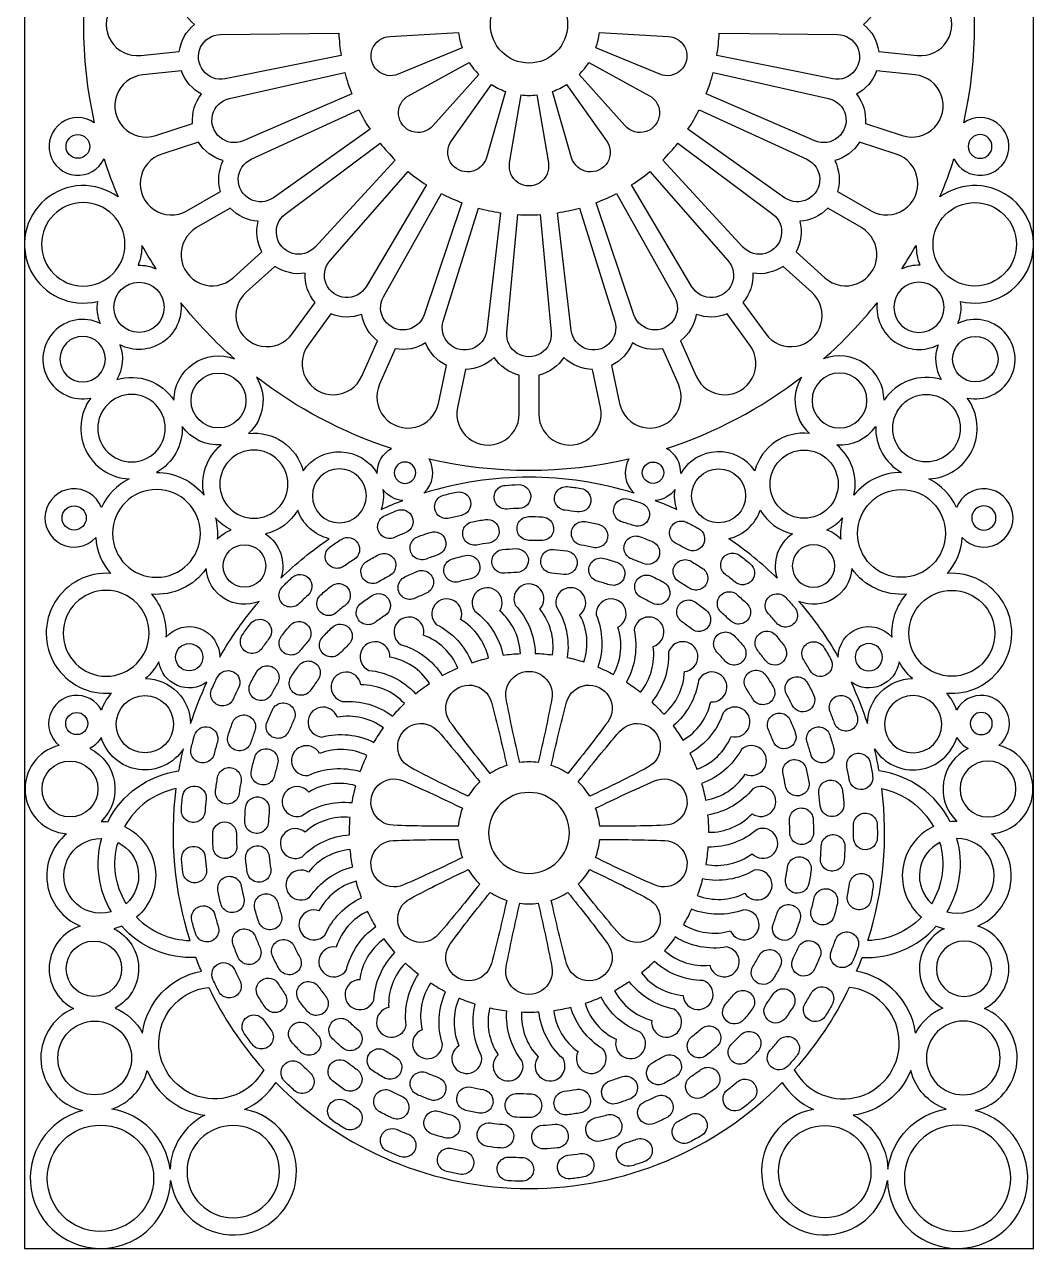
# Model space of a CAD drawing. Extents: x 3732 to 4206, y 525 to 1674.
# Drawn here: x 3732 to 4206, y 525 to 1100 of the extents above; entities that cross this region are included whole.
import ezdxf

# ---------------------------------------------------------------- set-up
doc = ezdxf.new("R2010")
doc.units = 0
doc.layers.get('0').update_dxf_attribs({"color": 1, "linetype": 'CONTINUOUS'})

msp = doc.modelspace()

# ---------------------------------------------------------------- linework, layer by layer
msp.add_lwpolyline([(3732.14, 524.69), (4206.08, 524.69), (4206.08, 1674.35), (3732.14, 1674.35)], close=True)
msp.add_lwpolyline([(3764.93, 1145.64, 0.11155), (3764.93, 1053.39, 2.727071), (3769.51, 1036.47, 0.022843), (3776.09, 1018.52, 1.573085), (3766.36, 969.5, 0.134439), (3767.66, 959.13, 1.397519), (3763.23, 924.07, 0.598621), (3781.28, 886.09, 0.16775), (3768.24, 872.7, 3.526181), (3765.59, 858.57, 0.163784), (3772.58, 841.69, 1.085355), (3773.03, 785.54, 0.109725), (3768.31, 777.53, 1.217199), (3748.37, 760.99, 0.84955), (3751.89, 719.44, 0.564801), (3758.35, 676.1, 0.668912), (3755.12, 637.4, 0.72375), (3759.38, 589.53, 1.991632), (3800.79, 556.63, 1.95416), (3835.53, 590.01, 0.143974), (3850.19, 602.59, 0.418305), (4088.03, 602.59, 0.143974), (4102.69, 590.01, 1.95416), (4137.43, 556.63, 1.991632), (4178.84, 589.53, 0.72375), (4183.1, 637.4, 0.668912), (4179.87, 676.1, 0.564801), (4186.33, 719.44, 0.84955), (4189.85, 760.99, 1.217199), (4169.91, 777.53, 0.109725), (4165.19, 785.54, 1.085355), (4165.64, 841.69, 0.163784), (4172.63, 858.57, 3.526181), (4169.98, 872.7, 0.16775), (4156.94, 886.09, 0.598621), (4174.99, 924.07, 1.397519), (4170.56, 959.13, 0.134439), (4171.86, 969.5, 1.573085), (4162.13, 1018.52, 0.022843), (4168.71, 1036.47, 2.727071), (4173.29, 1053.39, 0.11155), (4173.29, 1145.64, 2.727071)], format="xyb")
for points in [[(3811.92, 1099.52, -0.19136), (3804.86, 1112.18), (3786.74, 1114.08, 1.110613), (3786.74, 1084.95), (3804.86, 1086.86, -0.19136)], [(4126.3, 1099.52, -0.19136), (4133.36, 1086.86), (4151.48, 1084.95, 1.110613), (4151.48, 1114.08), (4133.36, 1112.18, -0.19136)], [(3879.78, 1095.45, 0.029601), (3880.88, 1084.93), (3826.39, 1074.02, -1.097324), (3824.2, 1094.78)], [(3907.71, 1076.17, -1.185565), (3903.67, 1093.91), (3936.03, 1095.69, 0.054709), (3937.65, 1088.61)], [(4034.55, 1093.91, -1.185565), (4030.51, 1076.17), (4000.57, 1088.61, 0.054709), (4002.19, 1095.69)], [(4057.34, 1084.93, 0.029601), (4058.44, 1095.45), (4114.02, 1094.78, -1.097324), (4111.83, 1074.02)], [(3923.92, 1051.85, -1.185565), (3912.58, 1066.07), (3940.96, 1081.72, 0.054709), (3945.49, 1076.04)], [(4025.64, 1066.07, -1.185565), (4014.3, 1051.85), (3992.73, 1076.04, 0.054709), (3997.26, 1081.72)], [(3815.36, 1066.84, -0.19136), (3805.82, 1077.75), (3787.7, 1075.85, 1.110613), (3793.76, 1047.35), (3811.09, 1052.98, -0.19136)], [(3882.57, 1076.96, 0.029601), (3885.84, 1066.9), (3834.81, 1044.91, -1.097324), (3828.36, 1064.76)], [(4052.38, 1066.9, 0.029601), (4055.65, 1076.96), (4109.86, 1064.76, -1.097324), (4103.41, 1044.91)], [(4122.86, 1066.84, -0.19136), (4127.13, 1052.98), (4144.46, 1047.35, 1.110613), (4150.52, 1075.85), (4132.4, 1077.75, -0.19136)], [(3949.08, 1036.96, -1.185565), (3932.69, 1044.86), (3951.47, 1071.27, 0.054709), (3958.02, 1068.12)], [(4005.53, 1044.86, -1.185565), (3989.14, 1036.96), (3980.2, 1068.12, 0.054709), (3986.75, 1071.27)], [(3978.21, 1034.47, -1.185565), (3960.01, 1034.47), (3965.48, 1066.42, 0.054709), (3972.74, 1066.42)], [(3889.15, 1059.46, 0.029601), (3894.44, 1050.3), (3849.09, 1018.18, -1.097324), (3838.66, 1036.25)], [(4043.78, 1050.3, 0.029601), (4049.07, 1059.46), (4099.56, 1036.25, -1.097324), (4089.13, 1018.18)], [(3825.51, 1035.58, -0.19136), (3813.91, 1044.28), (3796.58, 1038.65, 1.110613), (3808.43, 1012.04), (3824.21, 1021.15, -0.19136)], [(3899.23, 1043.72, 0.029601), (3906.31, 1035.85), (3868.63, 995, -1.097324), (3854.66, 1010.51)], [(4031.91, 1035.85, 0.029601), (4038.99, 1043.72), (4083.56, 1010.51, -1.097324), (4069.59, 995)], [(4112.71, 1035.58, -0.19136), (4114.01, 1021.15), (4129.79, 1012.04, 1.110613), (4141.64, 1038.65), (4124.31, 1044.28, -0.19136)], [(3912.36, 1030.41, 0.029601), (3920.92, 1024.19), (3892.56, 976.39, -1.097324), (3875.67, 988.66)], [(4017.3, 1024.19, 0.029601), (4025.86, 1030.41), (4062.55, 988.66, -1.097324), (4045.66, 976.39)], [(3927.97, 1020.12, 0.029601), (3937.63, 1015.81), (3919.83, 963.17, -1.097324), (3900.76, 971.66)], [(4000.59, 1015.81, 0.029601), (4010.25, 1020.12), (4037.46, 971.66, -1.097324), (4018.39, 963.17)], [(3841.94, 1007.13, -0.19136), (3828.79, 1013.22), (3813.01, 1004.11, 1.110613), (3830.13, 980.54), (3843.67, 992.73, -0.19136)], [(3945.38, 1013.3, 0.029601), (3955.72, 1011.1), (3949.25, 955.9, -1.097324), (3928.84, 960.24)], [(3982.5, 1011.1, 0.029601), (3992.84, 1013.3), (4009.38, 960.24, -1.097324), (3988.97, 955.9)], [(4096.28, 1007.13, -0.19136), (4094.55, 992.73), (4108.09, 980.54, 1.110613), (4125.21, 1004.11), (4109.43, 1013.22, -0.19136)], [(3963.82, 1010.25, 0.029601), (3974.4, 1010.25), (3979.55, 954.91, -1.097324), (3958.67, 954.91)], [(3787.33, 995.73, -0.086136), (3785.53, 986.47, -0.111639), (3794.07, 984.72, -0.015425)], [(4150.89, 995.73, 0.086136), (4152.69, 986.47, 0.111639), (4144.15, 984.72, 0.015425)], [(3863.93, 982.71, -0.19136), (3849.8, 985.93), (3836.26, 973.74, 1.110613), (3857.91, 954.25), (3868.62, 968.99, -0.19136)], [(4074.29, 982.71, -0.19136), (4069.6, 968.99), (4080.31, 954.25, 1.110613), (4101.96, 973.74), (4088.42, 985.93, -0.19136)], [(3805.61, 968.82, -0.597678), (3776.87, 949.11, -0.231915), (3775.46, 932.73, -0.333005), (3802.36, 923.02, -0.523942), (3830.71, 942.48, -0.04354)], [(4107.51, 942.48, 0.04354), (4132.61, 968.82, 0.597678), (4161.35, 949.11, 0.231915), (4162.76, 932.73, 0.333005), (4135.86, 923.02, 0.523942)], [(3890.52, 963.39, -0.19136), (3876.02, 963.61), (3865.31, 948.87, 1.110613), (3890.54, 934.3), (3897.95, 950.95, -0.19136)], [(4047.7, 963.39, -0.19136), (4040.27, 950.95), (4047.68, 934.3, 1.110613), (4072.91, 948.87), (4062.2, 963.61, -0.19136)], [(3920.54, 950.02, -0.19136), (3906.31, 947.22), (3898.9, 930.58, 1.110613), (3926.61, 921.57), (3930.4, 939.4, -0.19136)], [(4017.68, 950.02, -0.19136), (4007.82, 939.4), (4011.61, 921.57, 1.110613), (4039.32, 930.58), (4031.91, 947.22, -0.19136)], [(3952.68, 943.19, -0.19136), (3939.35, 937.49), (3935.56, 919.67, 1.110613), (3964.53, 916.63), (3964.53, 934.85, -0.19136)], [(3985.54, 943.19, -0.19136), (3973.69, 934.85), (3973.69, 916.63, 1.110613), (4002.66, 919.67), (3998.87, 937.49, -0.19136)], [(3841.06, 933.93, -0.360234), (3837.4, 907.51, -0.367489), (3863.04, 889.96, -0.546336), (3897.82, 888.7, -0.278625), (3904.52, 900.41, -0.086359)], [(4097.16, 933.93, 0.360234), (4100.82, 907.51, 0.367489), (4075.18, 889.96, 0.546336), (4040.4, 888.7, 0.278625), (4033.7, 900.41, 0.086359)], [(3794.17, 889.15, -0.226864), (3816.46, 878.48, -0.279913), (3824.5, 902.06, -0.257622), (3806.27, 910.77, -0.27999)], [(4144.05, 889.15, 0.226864), (4121.76, 878.48, 0.279913), (4113.72, 902.06, 0.257622), (4131.95, 910.77, 0.27999)], [(4016.06, 895.53, 0.351335), (4018.54, 879.4, 0.151361), (3919.68, 879.4, 0.351335), (3922.16, 895.53, 0.113601)], [(3909.83, 876.01, -0.212795), (3900.5, 881.09, -0.114496), (3899.69, 871.77, -0.01644)], [(3935.05, 879.9, -1), (3937.34, 868.98, 0.011746), (3931.74, 867.67, -1.000001), (3928.94, 878.47, -0.011746)], [(3964.17, 883.41, -1), (3964.48, 872.26, 0.011746), (3958.73, 871.97, -1.000001), (3957.9, 883.09, -0.011746)], [(3993.46, 881.67, -1), (3991.77, 870.64, 0.011746), (3986.06, 871.37, -1.000001), (3987.23, 882.47, -0.011746)], [(4037.72, 881.09, -0.212795), (4028.39, 876.01, -0.01644), (4038.53, 871.77, -0.114496)], [(4021.96, 874.72, -1), (4018.32, 864.17, 0.011746), (4012.84, 865.91, -1.000001), (4015.97, 876.62, -0.011746)], [(3875.28, 858.04, -0.256355), (3860.5, 871.36, -0.203811), (3845.34, 860.28, -0.341358), (3852.53, 839.47, -0.044042)], [(3907.02, 871.25, -1), (3911.23, 860.91, 0.011746), (3905.95, 858.62, -1.000001), (3901.26, 868.75, -0.011746)], [(3975.32, 868.3, -1), (3974.85, 857.15, 0.011746), (3969.09, 857.26, -1.000001), (3969.05, 868.42, -0.011746)], [(4062.94, 858.04, 0.256355), (4077.72, 871.36, 0.203811), (4092.88, 860.28, 0.341358), (4085.69, 839.47, 0.044042)], [(3821.84, 867.83, -0.087982), (3822.67, 857.87, -0.110559), (3829.28, 862.12, -0.098709)], [(3948.72, 867.02, -1), (3950.24, 855.97, 0.011746), (3944.56, 855.05, -1.000001), (3942.52, 866.02, -0.011746)], [(4001.73, 864.8, -1), (3999.27, 853.92, 0.011746), (3993.63, 855.05, -1.000001), (3995.57, 866.04, -0.011746)], [(4048.76, 862.8, -1), (4043.3, 853.06, 0.011746), (4038.22, 855.76, -1.000001), (4043.21, 865.74, -0.011746)], [(4116.38, 867.83, 0.087982), (4115.55, 857.87, 0.110559), (4108.94, 862.12, 0.098709)], [(3880.99, 857.73, -1), (3886.97, 848.31, 0.011746), (3882.19, 845.11, -1.000001), (3875.77, 854.24, -0.011746)], [(3922.77, 861.02, -1), (3926.24, 850.41, 0.011746), (3920.82, 848.49, -1.000001), (3916.85, 858.92, -0.011746)], [(4027.08, 856.65, -1), (4022.72, 846.38, 0.011746), (4017.37, 848.5, -1.000001), (4021.25, 858.97, -0.011746)], [(3898.31, 850.47, -1), (3903.62, 840.66, 0.011746), (3898.63, 837.8, -1.000001), (3892.86, 847.36, -0.011746)], [(3962.99, 853.36, -1), (3963.5, 842.21, 0.011746), (3957.76, 841.81, -1.000001), (3956.73, 852.92, -0.011746)], [(3986.92, 852.3, -1), (3985.44, 841.24, 0.011746), (3979.72, 841.88, -1.000001), (3980.68, 852.99, -0.011746)], [(4073, 846.28, -1), (4065.89, 837.67, 0.011746), (4061.37, 841.23, -1.000001), (4068.07, 850.16, -0.011746)], [(3939.25, 850.12, -1), (3941.74, 839.24, 0.011746), (3936.17, 837.82, -1.000001), (3933.17, 848.57, -0.011746)], [(4010.29, 847, -1), (4006.85, 836.38, 0.011746), (4001.33, 838.02, -1.000001), (4004.27, 848.79, -0.011746)], [(4050.58, 844.1, -1), (4044.45, 834.77, 0.011746), (4039.57, 837.82, -1.000001), (4045.25, 847.42, -0.011746)], [(3823.88, 802.35, -0.048058), (3842.3, 828.56, -0.510982), (3817.52, 843.96, -0.264578), (3791.85, 831.98, -0.196465), (3798.61, 811.76, -0.695451)], [(3857.78, 839.78, -1), (3865.36, 831.58, 0.011746), (3861.22, 827.58, -1.000001), (3853.27, 835.41, -0.011746)], [(3916.47, 842.69, -1), (3920.87, 832.44, 0.011746), (3915.63, 830.05, -1.000001), (3910.76, 840.09, -0.011746)], [(4032.32, 837.6, -1), (4027.05, 827.77, 0.011746), (4021.91, 830.37, -1.000001), (4026.72, 840.44, -0.011746)], [(4139.61, 811.76, -0.196465), (4146.37, 831.98, -0.264578), (4120.7, 843.96, -0.510982), (4095.92, 828.56, -0.048058), (4114.34, 802.35, -0.695451)], [(3876.13, 835.73, -1), (3883.1, 827.02, 0.011746), (3878.7, 823.32, -1.000001), (3871.32, 831.69, -0.011746)], [(3965.04, 804.09, 0.209907), (3955.37, 824.17, 1.866364), (3943.67, 824, -0.182998), (3956.94, 803.31, -0.02412)], [(3980.14, 803.46, 0.209907), (3974.22, 824.95, 1.866364), (3962.67, 826.87, -0.182998), (3972.04, 804.14, -0.02412)], [(3994.89, 800.15, 0.209907), (3992.9, 822.35, 1.866364), (3981.88, 826.3, -0.182998), (3987.04, 802.26, -0.02412)], [(3895.38, 831.32, -1), (3901.54, 822.01, 0.011746), (3896.82, 818.73, -1.000001), (3890.23, 827.73, -0.011746)], [(3950.06, 802.01, 0.209907), (3936.97, 820.04, 1.866364), (3925.48, 817.78, -0.182998), (3942.24, 799.79, -0.02412)], [(4008.81, 794.26, 0.209907), (4010.82, 816.45, 1.866364), (4000.68, 822.31, -0.182998), (4001.46, 797.73, -0.02412)], [(4052.33, 824.42, -1), (4045.38, 815.69, 0.011746), (4040.8, 819.17, -1.000001), (4047.33, 828.21, -0.011746)], [(4071.45, 827.56, -1), (4063.76, 819.47, 0.011746), (4059.5, 823.34, -1.000001), (4066.8, 831.78, -0.011746)], [(4093.9, 825.7, -1), (4085.37, 818.5, 0.011746), (4081.56, 822.81, -1.000001), (4089.74, 830.4, -0.011746)], [(3838.16, 817.97, -1), (3847.07, 811.26, 0.011746), (3843.72, 806.58, -1.000001), (3834.5, 812.87, -0.011746)], [(3856.93, 817.27, -1), (3865.35, 809.94, 0.011746), (3861.68, 805.51, -1.000001), (3852.92, 812.44, -0.011746)], [(3876.67, 816.36, -1), (3884.39, 808.31, 0.011746), (3880.33, 804.23, -1.000001), (3872.24, 811.92, -0.011746)], [(3935.7, 797.29, 0.209907), (3919.6, 812.7, 1.866364), (3908.7, 808.42, -0.182998), (3928.4, 793.71, -0.02412)], [(4021.46, 785.97, 0.209907), (4027.4, 807.45, 1.866364), (4018.46, 815.03, -0.182998), (4014.85, 790.71, -0.02412)], [(4069.66, 807.88, -1), (4061.27, 800.53, 0.011746), (4057.38, 804.77, -1.000001), (4065.42, 812.51, -0.011746)], [(4089.04, 807.55, -1), (4080.02, 800.97, 0.011746), (4076.52, 805.54, -1.000001), (4085.22, 812.53, -0.011746)], [(3922.41, 790.08, 0.209907), (3903.82, 802.36, 1.866364), (3893.85, 796.21, -0.182998), (3915.87, 785.25, -0.02412)], [(4032.42, 775.56, 0.209907), (4042.1, 795.64, 1.866364), (4034.66, 804.68, -0.182998), (4026.76, 781.4, -0.02412)], [(4110.79, 801.71, -1), (4101.12, 796.15, 0.011746), (4098.13, 801.08, -1.000001), (4107.54, 807.08, -0.011746)], [(3795.28, 800.2, -0.0899), (3789, 792.36, -0.40644), (3810.17, 771.18, -0.031331), (3817.83, 790.64, -0.558549)], [(3860.92, 798.31, -1), (3869.96, 791.76, 0.011746), (3866.69, 787.02, -1.000001), (3857.36, 793.14, -0.011746)], [(4149.22, 792.36, -0.0899), (4142.94, 800.2, -0.558549), (4120.39, 790.64, -0.031331), (4128.05, 771.18, -0.40644)], [(3822.75, 793.02, -1), (3832.72, 788, 0.011746), (3830.25, 782.8, -1.000001), (3820.06, 787.34, -0.011746)], [(3841.34, 795.67, -1), (3850.93, 789.97, 0.011746), (3848.11, 784.96, -1.000001), (3838.26, 790.2, -0.011746)], [(3910.62, 780.61, 0.209907), (3890.14, 789.38, 1.866364), (3881.43, 781.54, -0.182998), (3905.05, 774.7, -0.02412)], [(3973.43, 752.93, 0.064988), (3964.79, 752.93, -0.01152), (3958.41, 782.81, -1.207441), (3979.81, 782.81, -0.01152)], [(4041.35, 763.36, 0.209907), (4054.46, 781.39, 1.866364), (4048.76, 791.62, -0.182998), (4036.82, 770.12, -0.02412)], [(4083.76, 788.51, -1), (4074.19, 782.78, 0.011746), (4071.12, 787.64, -1.000001), (4080.41, 793.82, -0.011746)], [(3958.65, 751.52, 0.064988), (3950.88, 747.78, -0.01152), (3932.16, 771.93, -1.207441), (3951.44, 781.22, -0.01152)], [(3987.34, 747.78, 0.064988), (3979.57, 751.52, -0.01152), (3986.78, 781.22, -1.207441), (4006.06, 771.93, -0.01152)], [(4102.77, 784.73, -1), (4092.72, 779.87, 0.011746), (4090.09, 784.98, -1.000001), (4099.9, 790.31, -0.011746)], [(4123.13, 775.1, -1), (4112.62, 771.36, 0.011746), (4110.56, 776.73, -1.000001), (4120.89, 780.96, -0.011746)], [(3848.65, 777.73, -1), (3858.71, 772.9, 0.011746), (3856.34, 767.65, -1.000001), (3846.07, 772.01, -0.011746)], [(3900.72, 769.19, 0.209907), (3878.99, 774.16, 1.866364), (3871.83, 764.9, -0.182998), (3896.28, 762.37, -0.02412)], [(4047.96, 749.76, 0.209907), (4064.07, 765.16, 1.866364), (4060.29, 776.24, -0.182998), (4044.71, 757.22, -0.02412)], [(4094.18, 766.94, -1), (4083.74, 763, 0.011746), (4081.58, 768.34, -1.000001), (4091.83, 772.76, -0.011746)], [(3829.86, 771.64, -1), (3840.32, 767.74, 0.011746), (3838.43, 762.3, -1.000001), (3827.8, 765.71, -0.011746)], [(3945.95, 743.85, 0.064988), (3940.57, 737.1, -0.01152), (3913.22, 750.74, -1.207441), (3926.57, 767.47, -0.01152)], [(3997.65, 737.1, 0.064988), (3992.27, 743.85, -0.01152), (4011.65, 767.47, -1.207441), (4025, 750.74, -0.01152)], [(3806.84, 759.42, -0.642231), (3768.17, 764.7, -0.144942), (3762.77, 759.5, -0.521116), (3768.2, 725.3, -0.030446), (3771.31, 725.11, -0.246989), (3804.65, 748.98, -0.015971)], [(3812.04, 765.71, -1), (3822.74, 762.55, 0.011746), (3821.24, 757, -1.000001), (3810.4, 759.64, -0.011746)], [(4112.2, 759.82, -1), (4101.45, 756.83, 0.011746), (4099.78, 762.33, -1.000001), (4110.38, 765.83, -0.011746)], [(4131.38, 759.42, 0.642231), (4170.05, 764.7, 0.144942), (4175.45, 759.5, 0.521116), (4170.02, 725.3, 0.030446), (4166.91, 725.11, 0.246989), (4133.57, 748.98, 0.015971)], [(3840.26, 755.29, -1), (3851.02, 752.33, 0.011746), (3849.62, 746.75, -1.000001), (3838.73, 749.2, -0.011746)], [(3893.01, 756.19, 0.209907), (3870.74, 757.2, 1.866364), (3865.35, 746.8, -0.182998), (3889.86, 748.69, -0.02412)], [(4052.03, 735.21, 0.209907), (4070.63, 747.47, 1.866364), (4068.89, 759.05, -0.182998), (4050.17, 743.12, -0.02412)], [(4100.58, 743.85, -1), (4089.6, 741.84, 0.011746), (4088.43, 747.48, -1.000001), (4099.3, 750, -0.011746)], [(4130.52, 746.71, -1), (4119.51, 744.91, 0.011746), (4118.44, 750.56, -1.000001), (4129.36, 752.88, -0.011746)], [(3822.85, 745.94, -1), (3833.84, 743.97, 0.011746), (3832.95, 738.29, -1.000001), (3821.89, 739.74, -0.011746)], [(3806.37, 736.92, -1), (3817.47, 735.73, 0.011746), (3816.99, 730, -1.000001), (3805.85, 730.67, -0.011746)], [(3887.75, 742.01, 0.209907), (3865.66, 739.03, 1.866364), (3862.21, 727.84, -0.182998), (3885.99, 734.07, -0.02412)], [(3937.84, 731.43, 0.064988), (3935.91, 723.01, -0.01152), (3905.36, 723.44, -1.207441), (3910.12, 744.3, -0.01152)], [(4002.31, 723.01, 0.064988), (4000.38, 731.43, -0.01152), (4028.1, 744.3, -1.207441), (4032.86, 723.44, -0.01152)], [(4053.44, 720.15, 0.209907), (4073.93, 728.9, 1.866364), (4074.28, 740.61, -0.182998), (4053.02, 728.27, -0.02412)], [(4117.04, 733.63, -1), (4105.92, 732.6, 0.011746), (4105.26, 738.32, -1.000001), (4116.31, 739.87, -0.011746)], [(3803.39, 740.65, 0.218698), (3779.15, 722.83, -0.543479), (3784.8, 680.27, 0.197443), (3809.91, 669.33, -0.10846)], [(3836, 731.71, -1), (3847.12, 730.72, 0.011746), (3846.74, 724.98, -1.000001), (3835.59, 725.45, -0.011746)], [(4134.83, 740.65, -0.218698), (4159.07, 722.83, 0.543479), (4153.42, 680.27, -0.197443), (4128.31, 669.33, 0.10846)], [(4102.75, 719.99, -1), (4091.59, 719.98, 0.011746), (4091.44, 725.73, -1.000001), (4102.59, 726.26, -0.011746)], [(3820.54, 719.41, -1), (3831.7, 719.43, 0.011746), (3831.85, 713.68, -1.000001), (3820.7, 713.13, -0.011746)], [(3885.1, 727.13, 0.209907), (3863.9, 720.25, 1.866364), (3862.5, 708.63, -0.182998), (3884.79, 719, -0.02412)], [(4132.72, 717.46, -1), (4121.56, 717.65, 0.011746), (4121.53, 723.4, -1.000001), (4132.68, 723.73, -0.011746)], [(4052.13, 705.09, 0.209907), (4073.86, 710.04, 1.866364), (4076.3, 721.5, -0.182998), (4053.17, 713.16, -0.02412)], [(4117.12, 706.99, -1), (4106, 707.97, 0.011746), (4106.37, 713.71, -1.000001), (4117.52, 713.26, -0.011746)], [(3772.87, 682.77, -1.148179), (3768.28, 717.3, 0.206121)], [(3776.07, 715.43, -0.529247), (3779.9, 686.61, -0.210646)], [(3805.94, 707.59, -1), (3817.07, 708.4, 0.011746), (3817.62, 702.67, -1.000001), (3806.54, 701.34, -0.011746)], [(3836.02, 707.76, -1), (3847.14, 708.77, 0.011746), (3847.79, 703.05, -1.000001), (3836.74, 701.52, -0.011746)], [(3935.91, 716.71, 0.064988), (3937.84, 708.3, -0.01152), (3910.12, 695.42, -1.207441), (3905.36, 716.28, -0.01152)], [(4000.38, 708.3, 0.064988), (4002.31, 716.71, -0.01152), (4032.86, 716.28, -1.207441), (4028.1, 695.42, -0.01152)], [(4162.15, 715.43, 0.529247), (4158.32, 686.61, 0.210646)], [(4165.35, 682.77, 1.148179), (4169.94, 717.3, -0.206121)], [(3885.15, 712.01, 0.209907), (3865.52, 701.46, 1.866364), (3866.22, 689.77, -0.182998), (3886.3, 703.96, -0.02412)], [(4100.62, 696.12, -1), (4089.64, 698.11, 0.011746), (4090.53, 703.79, -1.000001), (4101.59, 702.33, -0.011746)], [(3940.57, 702.62, 0.064988), (3945.95, 695.87, -0.01152), (3926.57, 672.25, -1.207441), (3913.22, 688.98, -0.01152)], [(3992.27, 695.87, 0.064988), (3997.65, 702.62, -0.01152), (4025, 688.98, -1.207441), (4011.65, 672.25, -0.01152)], [(4048.16, 690.5, 0.209907), (4070.43, 691.49, 1.866364), (4074.87, 702.33, -0.182998), (4050.62, 698.25, -0.02412)], [(3823.01, 692.89, -1), (3833.99, 694.91, 0.011746), (3835.16, 689.27, -1.000001), (3824.29, 686.74, -0.011746)], [(3887.9, 697.15, 0.209907), (3870.47, 683.26, 1.866364), (3873.25, 671.88, -0.182998), (3890.47, 689.43, -0.02412)], [(4129.66, 688.28, -1), (4118.72, 690.46, 0.011746), (4119.71, 696.13, -1.000001), (4130.74, 694.46, -0.011746)], [(3840.32, 684.19, -1), (3851.08, 687.17, 0.011746), (3852.74, 681.66, -1.000001), (3842.14, 678.18, -0.011746)], [(3950.88, 691.94, 0.064988), (3958.65, 688.2, -0.01152), (3951.44, 658.5, -1.207441), (3932.16, 667.79, -0.01152)], [(3979.57, 688.2, 0.064988), (3987.34, 691.94, -0.01152), (4006.06, 667.79, -1.207441), (3986.78, 658.5, -0.01152)], [(4112.44, 680.77, -1), (4101.68, 683.72, 0.011746), (4103.07, 689.3, -1.000001), (4113.96, 686.87, -0.011746)], [(3810.76, 678.65, -1), (3821.56, 681.44, 0.011746), (3823.13, 675.9, -1.000001), (3812.46, 672.61, -0.011746)], [(3964.79, 686.8, 0.064988), (3973.43, 686.8, -0.01152), (3979.81, 656.91, -1.207441), (3958.41, 656.91, -0.01152)], [(4094.27, 673.02, -1), (4083.82, 676.94, 0.011746), (4085.71, 682.37, -1.000001), (4096.33, 678.95, -0.011746)], [(3893.26, 683.01, 0.209907), (3878.59, 666.23, 1.866364), (3883.35, 655.54, -0.182998), (3897.16, 675.88, -0.02412)], [(4041.65, 676.86, 0.209907), (4063.73, 673.86, 1.866364), (4070.04, 683.73, -0.182998), (4045.45, 684.05, -0.02412)], [(3812.66, 661.37, -0.22548), (3777.83, 676.03, -0.037566), (3774.17, 674.85, -0.606623), (3774.69, 637.59, -0.177207), (3787.55, 625.89, -0.323456), (3815.24, 654.89, -0.010442)], [(3830.18, 667.24, -1), (3840.62, 671.18, 0.011746), (3842.78, 665.85, -1.000001), (3832.53, 661.42, -0.011746)], [(4121.44, 660.12, -1), (4111.06, 664.22, 0.011746), (4113.05, 669.62, -1.000001), (4123.61, 666.01, -0.011746)], [(4125.56, 661.37, 0.22548), (4160.39, 676.03, 0.037566), (4164.05, 674.85, 0.606623), (4163.53, 637.59, 0.177207), (4150.67, 625.89, 0.323456), (4122.98, 654.89, 0.010442)], [(3848.76, 661.76, -1), (3858.81, 666.62, 0.011746), (3861.44, 661.5, -1.000001), (3851.62, 656.18, -0.011746)], [(3901.06, 670.06, 0.209907), (3889.62, 650.93, 1.866364), (3896.22, 641.26, -0.182998), (3906.17, 663.74, -0.02412)], [(4032.81, 664.6, 0.209907), (4054, 657.7, 1.866364), (4061.96, 666.29, -0.182998), (4037.83, 670.99, -0.02412)], [(4103.16, 655.81, -1), (4093.09, 660.63, 0.011746), (4095.46, 665.88, -1.000001), (4105.74, 661.53, -0.011746)], [(4083.89, 651.43, -1), (4074.31, 657.14, 0.011746), (4077.14, 662.15, -1.000001), (4086.98, 656.89, -0.011746)], [(3820.66, 651.04, -1), (3830.8, 655.71, 0.011746), (3833.32, 650.54, -1.000001), (3823.42, 645.4, -0.011746)], [(3911.05, 658.71, 0.209907), (3903.21, 637.85, 1.866364), (3911.42, 629.5, -0.182998), (3917.21, 653.4, -0.02412)], [(4021.91, 654.11, 0.209907), (4041.54, 643.54, 1.866364), (4050.91, 650.57, -0.182998), (4028, 659.51, -0.02412)], [(3841.81, 643.27, -1), (3851.37, 649.02, 0.011746), (3854.45, 644.16, -1.000001), (3845.16, 637.97, -0.011746)], [(3861.07, 641.21, -1), (3870.09, 647.78, 0.011746), (3873.59, 643.21, -1.000001), (3864.88, 636.22, -0.011746)], [(4009.33, 645.74, 0.209907), (4026.74, 631.84, 1.866364), (4037.22, 637.08, -0.182998), (4016.28, 649.96, -0.02412)], [(3844.5, 608.65, -1.65208), (3818.67, 647.31, 0.069929)], [(3922.9, 649.32, 0.209907), (3918.91, 627.4, 1.866364), (3928.48, 620.66, -0.182998), (3929.91, 645.2, -0.02412)], [(4069.83, 632.03, -1), (4061.42, 639.37, 0.011746), (4065.1, 643.79, -1.000001), (4073.84, 636.86, -0.011746)], [(4089.57, 632.9, -1), (4080.53, 639.44, 0.011746), (4083.79, 644.18, -1.000001), (4093.13, 638.07, -0.011746)], [(4093.72, 608.65, 1.65208), (4119.55, 647.31, -0.069929)], [(4108.33, 633.88, -1), (4098.85, 639.77, 0.011746), (4101.77, 644.73, -1.000001), (4111.51, 639.29, -0.011746)], [(3936.24, 642.21, 0.209907), (3936.23, 619.92, 1.866364), (3946.85, 615, -0.182998), (3943.87, 639.4, -0.02412)], [(3995.45, 639.75, 0.209907), (4010.1, 622.96, 1.866364), (4021.34, 626.25, -0.182998), (4003.04, 642.66, -0.02412)], [(3835.33, 625.64, -1), (3844.47, 632.04, 0.011746), (3847.88, 627.41, -1.000001), (3839.05, 620.58, -0.011746)], [(3876.85, 623.18, -1), (3884.56, 631.26, 0.011746), (3888.81, 627.38, -1.000001), (3881.49, 618.96, -0.011746)], [(3950.63, 637.58, 0.209907), (3954.6, 615.65, 1.866364), (3965.93, 612.71, -0.182998), (3958.64, 636.19, -0.02412)], [(3965.62, 635.61, 0.209907), (3973.44, 614.74, 1.866364), (3985.12, 613.86, -0.182998), (3973.75, 635.66, -0.02412)], [(3980.72, 636.34, 0.209907), (3992.14, 617.2, 1.866364), (4003.79, 618.42, -0.182998), (3988.71, 637.84, -0.02412)], [(3857.53, 621.77, -1), (3865.92, 629.13, 0.011746), (3869.81, 624.9, -1.000001), (3861.78, 617.15, -0.011746)], [(4052.53, 615.46, -1), (4045.56, 624.18, 0.011746), (4049.97, 627.87, -1.000001), (4057.34, 619.49, -0.011746)], [(4072.11, 612.79, -1), (4064.38, 620.84, 0.011746), (4068.43, 624.92, -1.000001), (4076.53, 617.24, -0.011746)], [(4090.74, 610.4, -1), (4082.46, 617.89, 0.011746), (4086.22, 622.25, -1.000001), (4094.84, 615.16, -0.011746)], [(3895.6, 608.26, -1), (3901.74, 617.58, 0.011746), (3906.61, 614.53, -1.000001), (3900.92, 604.93, -0.011746)], [(4032.55, 602.24, -1), (4027.25, 612.06, 0.011746), (4032.25, 614.91, -1.000001), (4038, 605.35, -0.011746)], [(3854.31, 603.27, -1), (3862.16, 611.2, 0.011746), (3866.34, 607.25, -1.000001), (3858.87, 598.96, -0.011746)], [(3876.83, 603.43, -1), (3883.77, 612.17, 0.011746), (3888.36, 608.7, -1.000001), (3881.84, 599.64, -0.011746)], [(4051.33, 596.12, -1), (4045.16, 605.42, 0.011746), (4049.88, 608.71, -1.000001), (4056.48, 599.71, -0.011746)], [(3816.81, 587.3, 0.272219), (3800.52, 561.98, 0.330208), (3773.2, 590.19, 0.258934), (3789.75, 608.34, 0.268317)], [(3916.7, 596.93, -1), (3921.08, 607.2, 0.011746), (3926.43, 605.06, -1.000001), (3922.54, 594.6, -0.011746)], [(4010.53, 592.81, -1), (4007.07, 603.42, 0.011746), (4012.49, 605.33, -1.000001), (4016.45, 594.89, -0.011746)], [(4069.24, 590.45, -1), (4062.43, 599.29, 0.011746), (4066.91, 602.91, -1.000001), (4074.12, 594.39, -0.011746)], [(4121.41, 587.3, -0.272219), (4137.7, 561.98, -0.330208), (4165.02, 590.19, -0.258934), (4148.47, 608.34, -0.268317)], [(3899.11, 588.82, -1), (3904.37, 598.66, 0.011746), (3909.51, 596.06, -1.000001), (3904.71, 585.99, -0.011746)], [(3939.5, 589.55, -1), (3941.97, 600.43, 0.011746), (3947.61, 599.29, -1.000001), (3945.65, 588.3, -0.011746)], [(3987.17, 587.45, -1), (3985.67, 598.51, 0.011746), (3991.35, 599.42, -1.000001), (3993.37, 588.45, -0.011746)], [(3876.97, 584.64, -1), (3883.28, 593.85, 0.011746), (3888.1, 590.71, -1.000001), (3882.23, 581.22, -0.011746)], [(3963.24, 586.35, -1), (3963.73, 597.5, 0.011746), (3969.48, 597.39, -1.000001), (3969.52, 586.23, -0.011746)], [(4027.92, 583.43, -1), (4023.51, 593.68, 0.011746), (4028.74, 596.08, -1.000001), (4033.62, 586.04, -0.011746)], [(3923.63, 578.43, -1), (3927.06, 589.05, 0.011746), (3932.57, 587.41, -1.000001), (3929.65, 576.64, -0.011746)], [(4002.61, 575.12, -1), (4000.1, 586, 0.011746), (4005.68, 587.42, -1.000001), (4008.69, 576.67, -0.011746)], [(4044.52, 574.65, -1), (4039.4, 584.57, 0.011746), (4044.45, 587.32, -1.000001), (4050.03, 577.66, -0.011746)], [(3902.6, 570.36, -1), (3907.16, 580.55, 0.011746), (3912.46, 578.32, -1.000001), (3908.38, 567.93, -0.011746)], [(3949.62, 572.58, -1), (3951.09, 583.64, 0.011746), (3956.81, 583.02, -1.000001), (3955.86, 571.9, -0.011746)], [(3976.23, 571.47, -1), (3975.7, 582.61, 0.011746), (3981.44, 583.02, -1.000001), (3982.49, 571.91, -0.011746)], [(4017.38, 563.52, -1), (4014.12, 574.19, 0.011746), (4019.58, 576, -1.000001), (4023.34, 565.49, -0.011746)], [(3930.36, 560.89, -1), (3933.03, 571.72, 0.011746), (3938.65, 570.48, -1.000001), (3936.49, 559.53, -0.011746)], [(3988.69, 557.41, -1), (3987.38, 568.49, 0.011746), (3993.08, 569.3, -1.000001), (3994.9, 558.29, -0.011746)], [(3959.37, 556.52, -1), (3960.06, 567.66, 0.011746), (3965.81, 567.44, -1.000001), (3965.64, 556.28, -0.011746)]]:
    msp.add_lwpolyline(points, format="xyb", close=True)
for centre, radius in [((3969.11, 1099.52), 18.13), ((3757.23, 1042.23), 5.56), ((4178.48, 996.29), 19.6), ((3785.94, 966.69), 11.78), ((4178.76, 942.36), 10.67), ((3823.27, 922.93), 12.91), ((4155.79, 909.92), 15.85), ((4098.33, 883.65), 16), ((4027.36, 889.01), 5.04), ((4058.19, 878.17), 12.68), ((4144.06, 860.52), 20.63), ((3755.47, 867.79), 5.69), ((3835.47, 845.22), 10), ((4167.72, 813.6), 20.17), ((3809.5, 802.37), 6.38), ((3788.71, 770.9), 13.46), ((3756.7, 771.23), 5.2), ((3753.53, 740.5), 13.13), ((3764.73, 656.09), 13.01), ((3765.13, 614.17), 17.3), ((3767.83, 557.66), 24.97), ((4108.03, 560.79), 21.7)]:
    msp.add_circle(centre, radius)
at = {"extrusion": (0, 0, -1)}
for centre, radius in [((-4180.99, 1042.23), 5.56), ((-3759.74, 996.29), 19.6), ((-4152.28, 966.69), 11.78), ((-3759.46, 942.36), 10.67), ((-4114.95, 922.93), 12.91), ((-3782.43, 909.92), 15.85), ((-3839.89, 883.65), 16), ((-3910.86, 889.01), 5.04), ((-3880.03, 878.17), 12.68), ((-3794.16, 860.52), 20.63), ((-4182.75, 867.79), 5.69), ((-4102.75, 845.22), 10), ((-3770.5, 813.6), 20.17), ((-4128.72, 802.37), 6.38), ((-4149.51, 770.9), 13.46), ((-4181.52, 771.23), 5.2), ((-4184.69, 740.5), 13.13), ((-3969.11, 719.86), 19), ((-4173.49, 656.09), 13.01), ((-4173.09, 614.17), 17.3), ((-3830.19, 560.79), 21.7), ((-4170.39, 557.66), 24.97)]:
    msp.add_circle(centre, radius, dxfattribs=at)

doc.saveas('drawing.dxf')
